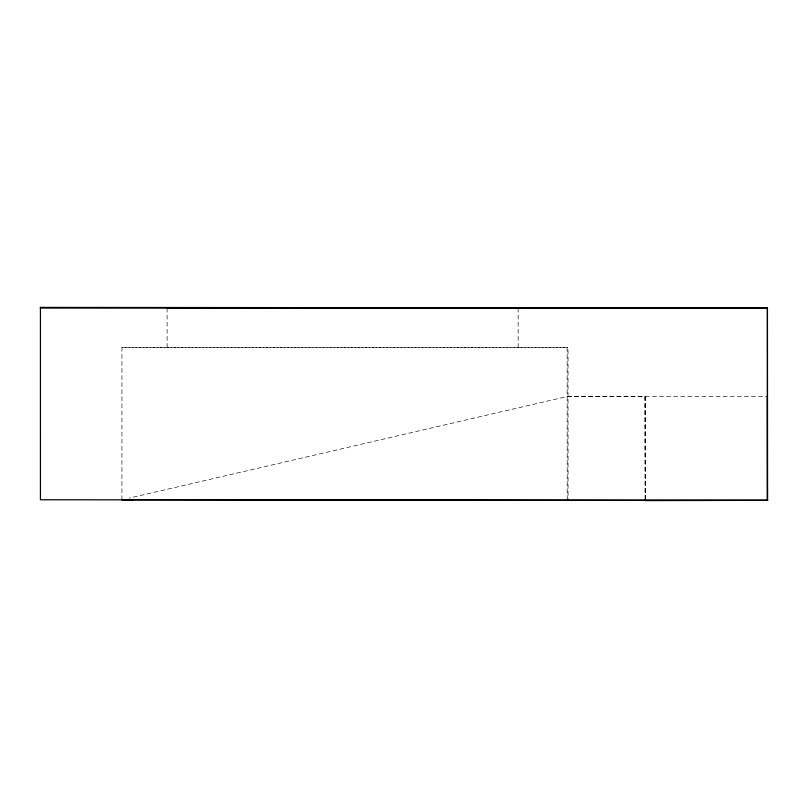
<?xml version="1.0" encoding="UTF-8"?>
<svg xmlns="http://www.w3.org/2000/svg" width="808" height="808" viewBox="0 0 808 808"><rect width="100%" height="100%" fill="white"/><g stroke="black" fill="none" stroke-linecap="round" stroke-linejoin="round"><path stroke-width="0.61" stroke-dasharray="4.04 3.03" d="M121.937 499.778L121.947 347.48L568.014 347.46L568.044 500.465M645.087 499.334L645.097 396.465L567.58 396.395L129.31 498.071M567.206 499.879L567.135 347.531L568.014 347.46M167.125 347.47L167.105 307.798M518.15 347.47L518.14 307.838M121.947 347.48L567.135 347.531M567.58 396.395L767.368 396.425M645.097 396.465L645.309 499.516M645.087 396.546L645.269 500.606"/><path stroke-width="1.21" d="M767.428 307.989L40.42 307.394L40.4 308.07L767.418 307.959L767.428 500.516L767.358 396.425M167.105 307.838L518.14 307.798M645.309 499.516L645.269 500.606L767.6 500.354L40.43 499.768L40.42 307.394M767.58 500.384L121.937 499.758L133.29 499.748M767.418 307.959L767.539 500.485"/></g></svg>
